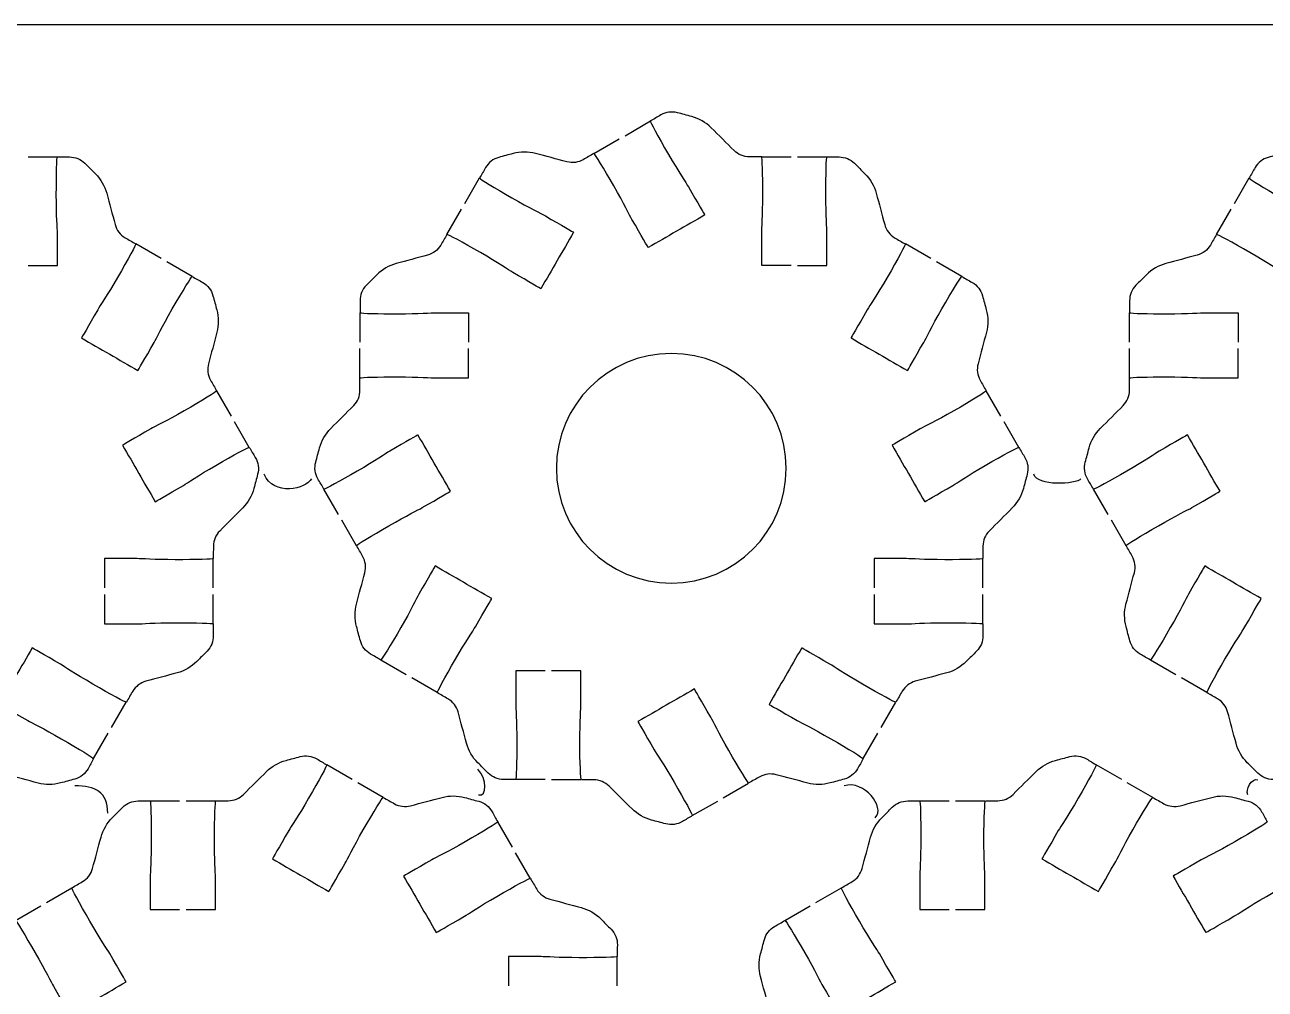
# Model space of a CAD drawing. Extents: x 0 to 400, y 230 to 450.
# Drawn here: x 43.7 to 100.7, y 405.6 to 450 of the extents above; entities that cross this region are included whole.
import ezdxf

# ---------------------------------------------------------------- set-up
doc = ezdxf.new("R2010")
doc.units = 0
doc.header["$MEASUREMENT"] = 0
doc.layers.add('DEFAULT', color=18, linetype='CONTINUOUS')

msp = doc.modelspace()

# ---------------------------------------------------------------- linework, layer by layer
at = {"layer": 'DEFAULT', "color": 1}
for points in [[(117.852, 450), (12.15, 450)], [(71.278, 444.895), (72.446, 445.572)], [(69.849, 444.07), (71.017, 444.747)], [(43.811, 443.918), (45.158, 443.918)], [(77.572, 443.918), (78.919, 443.918)], [(79.223, 443.918), (80.57, 443.918)], [(63.909, 441.78), (64.582, 442.948)], [(99.32, 441.78), (99.994, 442.948)], [(63.083, 440.348), (63.757, 441.519)], [(98.495, 440.348), (99.169, 441.519)], [(49.935, 439.236), (48.767, 439.91)], [(85.347, 439.236), (84.179, 439.91)], [(51.364, 438.411), (50.196, 439.085)], [(86.776, 438.411), (85.608, 439.085)], [(59.086, 435.395), (59.086, 436.746)], [(94.498, 435.395), (94.498, 436.746)], [(59.083, 433.744), (59.083, 435.095)], [(94.494, 433.744), (94.494, 435.095)], [(53.163, 431.976), (52.489, 433.144)], [(88.575, 431.976), (87.901, 433.144)], [(53.988, 430.548), (53.315, 431.715)], [(89.4, 430.548), (88.726, 431.715)], [(58.098, 427.45), (57.424, 428.621)], [(93.51, 427.45), (92.836, 428.621)], [(58.924, 426.021), (58.25, 427.193)], [(94.336, 426.021), (93.662, 427.193)], [(52.327, 424.074), (52.327, 425.422)], [(87.739, 424.074), (87.739, 425.422)], [(52.327, 422.423), (52.327, 423.771)], [(87.739, 422.423), (87.739, 423.771)], [(61.213, 420.081), (60.046, 420.758)], [(96.625, 420.081), (95.457, 420.758)], [(62.642, 419.255), (61.474, 419.932)], [(98.054, 419.255), (96.886, 419.932)], [(47.653, 417.646), (48.326, 418.814)], [(83.064, 417.646), (83.738, 418.814)], [(46.827, 416.218), (47.501, 417.389)], [(82.239, 416.218), (82.913, 417.389)], [(58.724, 415.259), (57.553, 415.933)], [(94.136, 415.259), (92.965, 415.933)], [(60.149, 414.433), (58.982, 415.107)], [(67.599, 415.251), (66.247, 415.255)], [(69.25, 415.244), (67.898, 415.248)], [(75.801, 414.419), (76.968, 415.092)], [(95.561, 414.433), (94.393, 415.107)], [(49.428, 414.271), (50.78, 414.275)], [(51.079, 414.278), (52.431, 414.282)], [(74.372, 413.593), (75.543, 414.267)], [(84.84, 414.271), (86.191, 414.275)], [(86.491, 414.278), (87.842, 414.282)], [(66.094, 412.137), (65.42, 413.308)], [(66.919, 410.712), (66.245, 411.879)], [(44.655, 409.593), (45.823, 410.271)], [(80.067, 409.593), (81.235, 410.271)], [(43.227, 408.768), (44.394, 409.445)], [(78.638, 408.768), (79.806, 409.445)], [(70.92, 405.755), (70.92, 407.103)]]:
    msp.add_lwpolyline(points, dxfattribs=at)
for points, knots in [([(78.919, 438.912), (78.469, 438.912), (78.018, 438.912), (77.568, 438.912), (77.568, 439.413), (77.568, 439.914), (77.568, 440.415), (77.568, 440.626), (77.617, 441.198), (77.617, 442.165), (77.617, 443.131), (77.596, 443.918), (77.568, 443.918), (77.381, 443.918), (77.194, 443.918), (77.007, 443.918), (76.743, 443.918), (76.489, 444.02), (76.302, 444.207), (75.949, 444.559), (75.596, 444.91), (75.243, 445.262), (74.993, 445.509), (74.686, 445.685), (74.347, 445.777), (74.127, 445.836), (73.907, 445.895), (73.688, 445.953), (73.434, 446.02), (73.162, 445.985), (72.933, 445.851), (72.77, 445.758), (72.608, 445.665), (72.446, 445.572), (72.421, 445.558), (72.795, 444.87), (73.278, 444.034), (73.762, 443.198), (74.09, 442.725), (74.196, 442.542), (74.633, 441.787), (74.947, 441.244), (74.947, 441.244), (74.08, 440.744), (73.214, 440.244), (72.347, 439.744), (72.347, 439.744), (72.033, 440.284), (71.596, 441.043), (71.49, 441.226), (71.25, 441.745), (70.767, 442.581), (70.297, 443.396), (69.895, 444.045), (69.849, 444.073), (69.686, 443.979), (69.522, 443.885), (69.359, 443.791), (69.133, 443.66), (68.862, 443.625), (68.604, 443.692), (68.123, 443.82), (67.642, 443.948), (67.161, 444.077), (66.822, 444.165), (66.466, 444.165), (66.128, 444.073), (65.908, 444.014), (65.688, 443.955), (65.468, 443.897), (65.214, 443.83), (64.995, 443.66), (64.865, 443.431), (64.771, 443.27), (64.676, 443.109), (64.582, 442.948), (64.611, 442.902), (65.26, 442.503), (66.071, 442.034), (66.907, 441.551), (67.429, 441.307), (67.613, 441.201), (68.368, 440.764), (68.911, 440.45), (68.911, 440.45), (68.41, 439.583), (67.909, 438.717), (67.408, 437.85), (67.408, 437.85), (66.868, 438.164), (66.11, 438.601), (65.926, 438.707), (65.457, 439.035), (64.621, 439.519), (63.806, 439.988), (63.136, 440.351), (63.083, 440.351), (62.989, 440.188), (62.895, 440.024), (62.801, 439.861), (62.667, 439.632), (62.452, 439.466), (62.194, 439.395), (61.713, 439.266), (61.232, 439.137), (60.751, 439.007), (60.416, 438.915), (60.106, 438.739), (59.859, 438.492), (59.699, 438.331), (59.539, 438.17), (59.379, 438.009), (59.188, 437.822), (59.083, 437.564), (59.086, 437.3), (59.086, 437.115), (59.086, 436.93), (59.086, 436.746), (59.171, 436.714), (59.919, 436.696), (60.829, 436.696), (61.795, 436.696), (62.367, 436.746), (62.579, 436.746), (63.078, 436.746), (63.578, 436.746), (64.078, 436.746), (64.078, 436.295), (64.078, 435.845), (64.078, 435.395)], [0, 0, 0, 0, 3.83, 3.83, 3.83, 8.09, 8.09, 8.09, 9.09, 9.09, 9.09, 10.09, 10.09, 10.09, 11.68, 11.68, 11.68, 12.68, 12.68, 12.68, 16.915576, 16.915576, 16.915576, 17.915576, 17.915576, 17.915576, 19.851267, 19.851267, 19.851267, 20.851267, 20.851267, 20.851267, 22.441392, 22.441392, 22.441392, 23.441392, 23.441392, 23.441392, 24.441392, 24.441392, 24.441392, 25.441392, 25.441392, 25.441392, 33.949001, 33.949001, 33.949001, 34.949001, 34.949001, 34.949001, 35.949001, 35.949001, 35.949001, 36.949001, 36.949001, 36.949001, 38.552778, 38.552778, 38.552778, 39.552778, 39.552778, 39.552778, 43.785531, 43.785531, 43.785531, 44.785531, 44.785531, 44.785531, 46.721222, 46.721222, 46.721222, 47.721222, 47.721222, 47.721222, 49.307696, 49.307696, 49.307696, 50.307696, 50.307696, 50.307696, 51.307696, 51.307696, 51.307696, 52.307696, 52.307696, 52.307696, 60.820304, 60.820304, 60.820304, 61.820304, 61.820304, 61.820304, 62.820304, 62.820304, 62.820304, 63.820304, 63.820304, 63.820304, 65.424081, 65.424081, 65.424081, 66.424081, 66.424081, 66.424081, 70.65942, 70.65942, 70.65942, 71.65942, 71.65942, 71.65942, 73.589835, 73.589835, 73.589835, 74.589835, 74.589835, 74.589835, 76.159835, 76.159835, 76.159835, 77.159835, 77.159835, 77.159835, 78.159835, 78.159835, 78.159835, 82.409835, 82.409835, 82.409835, 86.239835, 86.239835, 86.239835, 86.239835]), ([(114.331, 438.912), (113.881, 438.912), (113.43, 438.912), (112.98, 438.912), (112.98, 439.413), (112.98, 439.914), (112.98, 440.415), (112.98, 440.626), (113.029, 441.198), (113.029, 442.165), (113.029, 443.131), (113.008, 443.918), (112.98, 443.918), (112.793, 443.918), (112.606, 443.918), (112.419, 443.918), (112.154, 443.918), (111.9, 444.02), (111.713, 444.207), (111.361, 444.559), (111.008, 444.91), (110.655, 445.262), (110.405, 445.509), (110.098, 445.685), (109.759, 445.777), (109.539, 445.836), (109.319, 445.895), (109.099, 445.953), (108.845, 446.02), (108.574, 445.985), (108.344, 445.851), (108.182, 445.758), (108.02, 445.665), (107.858, 445.572), (107.833, 445.558), (108.207, 444.87), (108.69, 444.034), (109.173, 443.198), (109.501, 442.725), (109.607, 442.542), (110.045, 441.787), (110.359, 441.244), (110.359, 441.244), (109.492, 440.744), (108.625, 440.244), (107.759, 439.744), (107.759, 439.744), (107.445, 440.284), (107.007, 441.043), (106.902, 441.226), (106.662, 441.745), (106.178, 442.581), (105.709, 443.396), (105.307, 444.045), (105.261, 444.073), (105.098, 443.979), (104.934, 443.885), (104.771, 443.791), (104.545, 443.66), (104.273, 443.625), (104.016, 443.692), (103.535, 443.82), (103.054, 443.948), (102.573, 444.077), (102.234, 444.165), (101.878, 444.165), (101.539, 444.073), (101.319, 444.014), (101.099, 443.955), (100.88, 443.897), (100.626, 443.83), (100.407, 443.66), (100.276, 443.431), (100.182, 443.27), (100.088, 443.109), (99.994, 442.948), (100.022, 442.902), (100.671, 442.503), (101.483, 442.034), (102.319, 441.551), (102.841, 441.307), (103.024, 441.201), (103.779, 440.764), (104.323, 440.45), (104.323, 440.45), (103.822, 439.583), (103.321, 438.717), (102.82, 437.85), (102.82, 437.85), (102.28, 438.164), (101.522, 438.601), (101.338, 438.707), (100.869, 439.035), (100.033, 439.519), (99.218, 439.988), (98.548, 440.351), (98.495, 440.351), (98.401, 440.188), (98.307, 440.024), (98.213, 439.861), (98.079, 439.632), (97.863, 439.466), (97.606, 439.395), (97.125, 439.266), (96.644, 439.137), (96.163, 439.007), (95.828, 438.915), (95.517, 438.739), (95.27, 438.492), (95.11, 438.331), (94.951, 438.17), (94.791, 438.009), (94.6, 437.822), (94.494, 437.564), (94.498, 437.3), (94.498, 437.115), (94.498, 436.93), (94.498, 436.746), (94.583, 436.714), (95.33, 436.696), (96.241, 436.696), (97.207, 436.696), (97.779, 436.746), (97.99, 436.746), (98.49, 436.746), (98.99, 436.746), (99.49, 436.746), (99.49, 436.295), (99.49, 435.845), (99.49, 435.395)], [0, 0, 0, 0, 3.83, 3.83, 3.83, 8.09, 8.09, 8.09, 9.09, 9.09, 9.09, 10.09, 10.09, 10.09, 11.68, 11.68, 11.68, 12.68, 12.68, 12.68, 16.915576, 16.915576, 16.915576, 17.915576, 17.915576, 17.915576, 19.851267, 19.851267, 19.851267, 20.851267, 20.851267, 20.851267, 22.441392, 22.441392, 22.441392, 23.441392, 23.441392, 23.441392, 24.441392, 24.441392, 24.441392, 25.441392, 25.441392, 25.441392, 33.949001, 33.949001, 33.949001, 34.949001, 34.949001, 34.949001, 35.949001, 35.949001, 35.949001, 36.949001, 36.949001, 36.949001, 38.552778, 38.552778, 38.552778, 39.552778, 39.552778, 39.552778, 43.785531, 43.785531, 43.785531, 44.785531, 44.785531, 44.785531, 46.721222, 46.721222, 46.721222, 47.721222, 47.721222, 47.721222, 49.307696, 49.307696, 49.307696, 50.307696, 50.307696, 50.307696, 51.307696, 51.307696, 51.307696, 52.307696, 52.307696, 52.307696, 60.820304, 60.820304, 60.820304, 61.820304, 61.820304, 61.820304, 62.820304, 62.820304, 62.820304, 63.820304, 63.820304, 63.820304, 65.424081, 65.424081, 65.424081, 66.424081, 66.424081, 66.424081, 70.65942, 70.65942, 70.65942, 71.65942, 71.65942, 71.65942, 73.589835, 73.589835, 73.589835, 74.589835, 74.589835, 74.589835, 76.159835, 76.159835, 76.159835, 77.159835, 77.159835, 77.159835, 78.159835, 78.159835, 78.159835, 82.409835, 82.409835, 82.409835, 86.239835, 86.239835, 86.239835, 86.239835]), ([(43.811, 438.912), (44.26, 438.912), (44.709, 438.912), (45.158, 438.912), (45.158, 439.413), (45.158, 439.914), (45.158, 440.415), (45.158, 440.626), (45.109, 441.198), (45.109, 442.165), (45.109, 443.131), (45.13, 443.918), (45.158, 443.918), (45.344, 443.918), (45.53, 443.918), (45.716, 443.918), (45.98, 443.918), (46.234, 443.812), (46.421, 443.625), (46.584, 443.464), (46.746, 443.303), (46.908, 443.142), (47.155, 442.895), (47.335, 442.584), (47.427, 442.246), (47.556, 441.765), (47.686, 441.284), (47.815, 440.803), (47.882, 440.549), (48.048, 440.334), (48.273, 440.2), (48.437, 440.104), (48.6, 440.009), (48.764, 439.914), (48.789, 439.9), (48.415, 439.212), (47.931, 438.372), (47.448, 437.536), (47.12, 437.067), (47.014, 436.883), (46.577, 436.125), (46.266, 435.585), (46.266, 435.585), (47.133, 435.084), (47.999, 434.583), (48.866, 434.082), (48.866, 434.082), (49.177, 434.622), (49.614, 435.381), (49.72, 435.564), (49.963, 436.083), (50.447, 436.922), (50.926, 437.751), (51.332, 438.411), (51.364, 438.411), (51.524, 438.32), (51.684, 438.23), (51.844, 438.139), (52.076, 438.009), (52.246, 437.787), (52.316, 437.529), (52.375, 437.311), (52.434, 437.094), (52.493, 436.876), (52.584, 436.538), (52.584, 436.181), (52.496, 435.846), (52.368, 435.362), (52.24, 434.877), (52.112, 434.393), (52.045, 434.142), (52.076, 433.874), (52.207, 433.648), (52.3, 433.482), (52.393, 433.315), (52.486, 433.148), (52.486, 433.116), (51.826, 432.707), (50.997, 432.227), (50.157, 431.743), (49.639, 431.504), (49.455, 431.398), (48.697, 430.96), (48.157, 430.646), (48.157, 430.646), (48.657, 429.78), (49.157, 428.913), (49.656, 428.046), (49.656, 428.046), (50.2, 428.36), (50.958, 428.798), (51.142, 428.904), (51.611, 429.232), (52.447, 429.715), (53.283, 430.198), (53.974, 430.569), (53.988, 430.548), (54.081, 430.391), (54.174, 430.235), (54.267, 430.078), (54.405, 429.849), (54.444, 429.57), (54.373, 429.309), (54.315, 429.092), (54.258, 428.874), (54.2, 428.657), (54.112, 428.318), (53.932, 428.011), (53.685, 427.761), (53.332, 427.405), (52.98, 427.05), (52.627, 426.695), (52.443, 426.512), (52.341, 426.265), (52.337, 426.004), (52.334, 425.811), (52.33, 425.618), (52.327, 425.425), (52.327, 425.397), (51.544, 425.376), (50.577, 425.376), (49.611, 425.376), (49.039, 425.425), (48.827, 425.425), (48.328, 425.425), (47.828, 425.425), (47.328, 425.425), (47.328, 424.975), (47.328, 424.524), (47.328, 424.074)], [0, 0, 0, 0, 3.82, 3.82, 3.82, 8.08, 8.08, 8.08, 9.08, 9.08, 9.08, 10.08, 10.08, 10.08, 11.66, 11.66, 11.66, 12.66, 12.66, 12.66, 14.604557, 14.604557, 14.604557, 15.604557, 15.604557, 15.604557, 19.839896, 19.839896, 19.839896, 20.839896, 20.839896, 20.839896, 22.448684, 22.448684, 22.448684, 23.448684, 23.448684, 23.448684, 24.448684, 24.448684, 24.448684, 25.448684, 25.448684, 25.448684, 33.961293, 33.961293, 33.961293, 34.961293, 34.961293, 34.961293, 35.961293, 35.961293, 35.961293, 36.961293, 36.961293, 36.961293, 38.524143, 38.524143, 38.524143, 39.524143, 39.524143, 39.524143, 41.440519, 41.440519, 41.440519, 42.440519, 42.440519, 42.440519, 46.702268, 46.702268, 46.702268, 47.702268, 47.702268, 47.702268, 49.327229, 49.327229, 49.327229, 50.327229, 50.327229, 50.327229, 51.327229, 51.327229, 51.327229, 52.327229, 52.327229, 52.327229, 60.834838, 60.834838, 60.834838, 61.834838, 61.834838, 61.834838, 62.834838, 62.834838, 62.834838, 63.834838, 63.834838, 63.834838, 65.38177, 65.38177, 65.38177, 66.38177, 66.38177, 66.38177, 68.295562, 68.295562, 68.295562, 69.295562, 69.295562, 69.295562, 73.552369, 73.552369, 73.552369, 74.552369, 74.552369, 74.552369, 76.192643, 76.192643, 76.192643, 77.192643, 77.192643, 77.192643, 78.192643, 78.192643, 78.192643, 82.442643, 82.442643, 82.442643, 86.272643, 86.272643, 86.272643, 86.272643]), ([(79.223, 438.912), (79.672, 438.912), (80.121, 438.912), (80.57, 438.912), (80.57, 439.413), (80.57, 439.914), (80.57, 440.415), (80.57, 440.626), (80.521, 441.198), (80.521, 442.165), (80.521, 443.131), (80.542, 443.918), (80.57, 443.918), (80.756, 443.918), (80.942, 443.918), (81.128, 443.918), (81.392, 443.918), (81.646, 443.812), (81.833, 443.625), (81.995, 443.464), (82.158, 443.303), (82.32, 443.142), (82.567, 442.895), (82.747, 442.584), (82.839, 442.246), (82.968, 441.765), (83.097, 441.284), (83.227, 440.803), (83.294, 440.549), (83.459, 440.334), (83.685, 440.2), (83.849, 440.104), (84.012, 440.009), (84.176, 439.914), (84.2, 439.9), (83.826, 439.212), (83.343, 438.372), (82.86, 437.536), (82.532, 437.067), (82.426, 436.883), (81.988, 436.125), (81.678, 435.585), (81.678, 435.585), (82.545, 435.084), (83.411, 434.583), (84.278, 434.082), (84.278, 434.082), (84.588, 434.622), (85.026, 435.381), (85.132, 435.564), (85.375, 436.083), (85.858, 436.922), (86.338, 437.751), (86.744, 438.411), (86.776, 438.411), (86.936, 438.32), (87.095, 438.23), (87.255, 438.139), (87.488, 438.009), (87.658, 437.787), (87.728, 437.529), (87.787, 437.311), (87.846, 437.094), (87.904, 436.876), (87.996, 436.538), (87.996, 436.181), (87.908, 435.846), (87.78, 435.362), (87.652, 434.877), (87.523, 434.393), (87.456, 434.142), (87.488, 433.874), (87.619, 433.648), (87.712, 433.482), (87.805, 433.315), (87.897, 433.148), (87.897, 433.116), (87.238, 432.707), (86.409, 432.227), (85.569, 431.743), (85.051, 431.504), (84.867, 431.398), (84.109, 430.96), (83.569, 430.646), (83.569, 430.646), (84.069, 429.78), (84.568, 428.913), (85.068, 428.046), (85.068, 428.046), (85.611, 428.36), (86.37, 428.798), (86.553, 428.904), (87.023, 429.232), (87.859, 429.715), (88.695, 430.198), (89.386, 430.569), (89.4, 430.548), (89.493, 430.391), (89.586, 430.235), (89.679, 430.078), (89.817, 429.849), (89.855, 429.57), (89.785, 429.309), (89.727, 429.092), (89.67, 428.874), (89.612, 428.657), (89.524, 428.318), (89.344, 428.011), (89.097, 427.761), (88.744, 427.405), (88.391, 427.05), (88.039, 426.695), (87.855, 426.512), (87.753, 426.265), (87.749, 426.004), (87.746, 425.811), (87.742, 425.618), (87.739, 425.425), (87.739, 425.397), (86.956, 425.376), (85.989, 425.376), (85.022, 425.376), (84.451, 425.425), (84.239, 425.425), (83.739, 425.425), (83.24, 425.425), (82.74, 425.425), (82.74, 424.975), (82.74, 424.524), (82.74, 424.074)], [0, 0, 0, 0, 3.82, 3.82, 3.82, 8.08, 8.08, 8.08, 9.08, 9.08, 9.08, 10.08, 10.08, 10.08, 11.66, 11.66, 11.66, 12.66, 12.66, 12.66, 14.604557, 14.604557, 14.604557, 15.604557, 15.604557, 15.604557, 19.839896, 19.839896, 19.839896, 20.839896, 20.839896, 20.839896, 22.448684, 22.448684, 22.448684, 23.448684, 23.448684, 23.448684, 24.448684, 24.448684, 24.448684, 25.448684, 25.448684, 25.448684, 33.961293, 33.961293, 33.961293, 34.961293, 34.961293, 34.961293, 35.961293, 35.961293, 35.961293, 36.961293, 36.961293, 36.961293, 38.524143, 38.524143, 38.524143, 39.524143, 39.524143, 39.524143, 41.440519, 41.440519, 41.440519, 42.440519, 42.440519, 42.440519, 46.702268, 46.702268, 46.702268, 47.702268, 47.702268, 47.702268, 49.327229, 49.327229, 49.327229, 50.327229, 50.327229, 50.327229, 51.327229, 51.327229, 51.327229, 52.327229, 52.327229, 52.327229, 60.834838, 60.834838, 60.834838, 61.834838, 61.834838, 61.834838, 62.834838, 62.834838, 62.834838, 63.834838, 63.834838, 63.834838, 65.38177, 65.38177, 65.38177, 66.38177, 66.38177, 66.38177, 68.295562, 68.295562, 68.295562, 69.295562, 69.295562, 69.295562, 73.552369, 73.552369, 73.552369, 74.552369, 74.552369, 74.552369, 76.192643, 76.192643, 76.192643, 77.192643, 77.192643, 77.192643, 78.192643, 78.192643, 78.192643, 82.442643, 82.442643, 82.442643, 86.272643, 86.272643, 86.272643, 86.272643]), ([(67.599, 420.254), (67.148, 420.254), (66.698, 420.254), (66.247, 420.254), (66.247, 419.754), (66.247, 419.254), (66.247, 418.754), (66.247, 418.543), (66.297, 417.971), (66.297, 417.004), (66.297, 416.038), (66.276, 415.255), (66.247, 415.255), (66.063, 415.255), (65.878, 415.255), (65.694, 415.255), (65.425, 415.255), (65.171, 415.36), (64.985, 415.547), (64.823, 415.709), (64.662, 415.87), (64.501, 416.031), (64.254, 416.278), (64.078, 416.585), (63.986, 416.923), (63.857, 417.404), (63.727, 417.885), (63.598, 418.366), (63.528, 418.62), (63.362, 418.839), (63.132, 418.969), (62.969, 419.065), (62.806, 419.16), (62.642, 419.255), (62.617, 419.269), (62.991, 419.957), (63.475, 420.793), (63.958, 421.633), (64.286, 422.102), (64.392, 422.286), (64.829, 423.044), (65.143, 423.584), (65.143, 423.584), (64.277, 424.085), (63.41, 424.586), (62.543, 425.087), (62.543, 425.087), (62.229, 424.543), (61.792, 423.785), (61.686, 423.601), (61.443, 423.083), (60.959, 422.247), (60.49, 421.435), (60.091, 420.783), (60.046, 420.758), (59.886, 420.85), (59.726, 420.941), (59.566, 421.033), (59.337, 421.167), (59.167, 421.386), (59.1, 421.64), (59.041, 421.86), (58.983, 422.08), (58.924, 422.3), (58.832, 422.638), (58.832, 422.995), (58.92, 423.333), (59.048, 423.814), (59.177, 424.295), (59.305, 424.776), (59.372, 425.03), (59.337, 425.302), (59.206, 425.531), (59.112, 425.696), (59.018, 425.86), (58.924, 426.025), (58.948, 426.071), (59.598, 426.469), (60.413, 426.939), (61.249, 427.422), (61.767, 427.665), (61.951, 427.771), (62.709, 428.209), (63.249, 428.523), (63.249, 428.523), (62.749, 429.389), (62.249, 430.256), (61.75, 431.123), (61.75, 431.123), (61.206, 430.809), (60.451, 430.371), (60.268, 430.265), (59.795, 429.937), (58.959, 429.454), (58.158, 428.992), (57.492, 428.632), (57.424, 428.621), (57.332, 428.781), (57.239, 428.941), (57.146, 429.101), (57.012, 429.33), (56.976, 429.606), (57.047, 429.863), (57.106, 430.083), (57.165, 430.303), (57.223, 430.523), (57.315, 430.858), (57.492, 431.168), (57.738, 431.415), (58.09, 431.768), (58.442, 432.121), (58.793, 432.474), (58.977, 432.661), (59.083, 432.915), (59.083, 433.179), (59.083, 433.367), (59.083, 433.556), (59.083, 433.744), (59.153, 433.775), (59.908, 433.793), (60.829, 433.793), (61.795, 433.793), (62.367, 433.744), (62.579, 433.744), (63.078, 433.744), (63.578, 433.744), (64.078, 433.744), (64.078, 434.194), (64.078, 434.644), (64.078, 435.095)], [0, 0, 0, 0, 3.83, 3.83, 3.83, 8.08, 8.08, 8.08, 9.08, 9.08, 9.08, 10.08, 10.08, 10.08, 11.65, 11.65, 11.65, 12.65, 12.65, 12.65, 14.587473, 14.587473, 14.587473, 15.587473, 15.587473, 15.587473, 19.822812, 19.822812, 19.822812, 20.822812, 20.822812, 20.822812, 22.4316, 22.4316, 22.4316, 23.4316, 23.4316, 23.4316, 24.4316, 24.4316, 24.4316, 25.4316, 25.4316, 25.4316, 33.944209, 33.944209, 33.944209, 34.944209, 34.944209, 34.944209, 35.944209, 35.944209, 35.944209, 36.944209, 36.944209, 36.944209, 38.51201, 38.51201, 38.51201, 39.51201, 39.51201, 39.51201, 41.447701, 41.447701, 41.447701, 42.447701, 42.447701, 42.447701, 46.680454, 46.680454, 46.680454, 47.680454, 47.680454, 47.680454, 49.292906, 49.292906, 49.292906, 50.292906, 50.292906, 50.292906, 51.292906, 51.292906, 51.292906, 52.292906, 52.292906, 52.292906, 60.800514, 60.800514, 60.800514, 61.800514, 61.800514, 61.800514, 62.800514, 62.800514, 62.800514, 63.800514, 63.800514, 63.800514, 65.373314, 65.373314, 65.373314, 66.373314, 66.373314, 66.373314, 68.309005, 68.309005, 68.309005, 69.309005, 69.309005, 69.309005, 73.544581, 73.544581, 73.544581, 74.544581, 74.544581, 74.544581, 76.144581, 76.144581, 76.144581, 77.144581, 77.144581, 77.144581, 78.144581, 78.144581, 78.144581, 82.394581, 82.394581, 82.394581, 86.224581, 86.224581, 86.224581, 86.224581]), ([(103.01, 420.254), (102.56, 420.254), (102.11, 420.254), (101.659, 420.254), (101.659, 419.754), (101.659, 419.254), (101.659, 418.754), (101.659, 418.543), (101.709, 417.971), (101.709, 417.004), (101.709, 416.038), (101.687, 415.255), (101.659, 415.255), (101.475, 415.255), (101.29, 415.255), (101.105, 415.255), (100.837, 415.255), (100.583, 415.36), (100.396, 415.547), (100.235, 415.709), (100.074, 415.87), (99.913, 416.031), (99.666, 416.278), (99.49, 416.585), (99.398, 416.923), (99.269, 417.404), (99.139, 417.885), (99.01, 418.366), (98.939, 418.62), (98.774, 418.839), (98.544, 418.969), (98.381, 419.065), (98.217, 419.16), (98.054, 419.255), (98.029, 419.269), (98.403, 419.957), (98.886, 420.793), (99.37, 421.633), (99.698, 422.102), (99.804, 422.286), (100.241, 423.044), (100.555, 423.584), (100.555, 423.584), (99.688, 424.085), (98.822, 424.586), (97.955, 425.087), (97.955, 425.087), (97.641, 424.543), (97.204, 423.785), (97.098, 423.601), (96.854, 423.083), (96.371, 422.247), (95.902, 421.435), (95.503, 420.783), (95.457, 420.758), (95.297, 420.85), (95.138, 420.941), (94.978, 421.033), (94.748, 421.167), (94.579, 421.386), (94.512, 421.64), (94.453, 421.86), (94.394, 422.08), (94.336, 422.3), (94.244, 422.638), (94.244, 422.995), (94.332, 423.333), (94.46, 423.814), (94.588, 424.295), (94.717, 424.776), (94.784, 425.03), (94.748, 425.302), (94.618, 425.531), (94.524, 425.696), (94.43, 425.86), (94.336, 426.025), (94.36, 426.071), (95.009, 426.469), (95.824, 426.939), (96.66, 427.422), (97.179, 427.665), (97.362, 427.771), (98.121, 428.209), (98.661, 428.523), (98.661, 428.523), (98.161, 429.389), (97.661, 430.256), (97.161, 431.123), (97.161, 431.123), (96.618, 430.809), (95.863, 430.371), (95.68, 430.265), (95.207, 429.937), (94.371, 429.454), (93.57, 428.992), (92.903, 428.632), (92.836, 428.621), (92.743, 428.781), (92.65, 428.941), (92.558, 429.101), (92.424, 429.33), (92.388, 429.606), (92.459, 429.863), (92.518, 430.083), (92.576, 430.303), (92.635, 430.523), (92.727, 430.858), (92.903, 431.168), (93.15, 431.415), (93.502, 431.768), (93.853, 432.121), (94.205, 432.474), (94.388, 432.661), (94.494, 432.915), (94.494, 433.179), (94.494, 433.367), (94.494, 433.556), (94.494, 433.744), (94.565, 433.775), (95.32, 433.793), (96.241, 433.793), (97.207, 433.793), (97.779, 433.744), (97.99, 433.744), (98.49, 433.744), (98.99, 433.744), (99.49, 433.744), (99.49, 434.194), (99.49, 434.644), (99.49, 435.095)], [0, 0, 0, 0, 3.83, 3.83, 3.83, 8.08, 8.08, 8.08, 9.08, 9.08, 9.08, 10.08, 10.08, 10.08, 11.65, 11.65, 11.65, 12.65, 12.65, 12.65, 14.587473, 14.587473, 14.587473, 15.587473, 15.587473, 15.587473, 19.822812, 19.822812, 19.822812, 20.822812, 20.822812, 20.822812, 22.4316, 22.4316, 22.4316, 23.4316, 23.4316, 23.4316, 24.4316, 24.4316, 24.4316, 25.4316, 25.4316, 25.4316, 33.944209, 33.944209, 33.944209, 34.944209, 34.944209, 34.944209, 35.944209, 35.944209, 35.944209, 36.944209, 36.944209, 36.944209, 38.51201, 38.51201, 38.51201, 39.51201, 39.51201, 39.51201, 41.447701, 41.447701, 41.447701, 42.447701, 42.447701, 42.447701, 46.680454, 46.680454, 46.680454, 47.680454, 47.680454, 47.680454, 49.292906, 49.292906, 49.292906, 50.292906, 50.292906, 50.292906, 51.292906, 51.292906, 51.292906, 52.292906, 52.292906, 52.292906, 60.800514, 60.800514, 60.800514, 61.800514, 61.800514, 61.800514, 62.800514, 62.800514, 62.800514, 63.800514, 63.800514, 63.800514, 65.373314, 65.373314, 65.373314, 66.373314, 66.373314, 66.373314, 68.309005, 68.309005, 68.309005, 69.309005, 69.309005, 69.309005, 73.544581, 73.544581, 73.544581, 74.544581, 74.544581, 74.544581, 76.144581, 76.144581, 76.144581, 77.144581, 77.144581, 77.144581, 78.144581, 78.144581, 78.144581, 82.394581, 82.394581, 82.394581, 86.224581, 86.224581, 86.224581, 86.224581]), ([(73.41, 434.868), (76.331, 434.868), (78.698, 432.505), (78.698, 429.584), (78.698, 426.663), (76.331, 424.296), (73.41, 424.296), (70.489, 424.296), (68.121, 426.663), (68.121, 429.584), (68.121, 432.505), (70.489, 434.868), (73.41, 434.868)], [1, 1, 1, 1, 2, 2, 2, 3, 3, 3, 4, 4, 4, 5, 5, 5, 5]), ([(47.328, 423.771), (47.328, 423.322), (47.328, 422.872), (47.328, 422.423), (47.828, 422.423), (48.328, 422.423), (48.827, 422.423), (49.039, 422.423), (49.611, 422.472), (50.577, 422.472), (51.544, 422.472), (52.327, 422.451), (52.327, 422.423), (52.329, 422.243), (52.332, 422.063), (52.334, 421.883), (52.341, 421.615), (52.235, 421.354), (52.045, 421.164), (51.887, 421.005), (51.73, 420.846), (51.572, 420.687), (51.321, 420.437), (51.011, 420.257), (50.672, 420.165), (50.19, 420.036), (49.708, 419.907), (49.226, 419.777), (48.976, 419.71), (48.76, 419.544), (48.626, 419.322), (48.526, 419.154), (48.426, 418.986), (48.326, 418.818), (48.312, 418.793), (47.624, 419.167), (46.788, 419.65), (45.949, 420.134), (45.479, 420.462), (45.296, 420.567), (44.538, 421.005), (43.998, 421.315), (43.998, 421.315), (43.497, 420.449), (42.996, 419.582), (42.495, 418.715), (42.495, 418.715), (43.038, 418.405), (43.793, 417.968), (43.977, 417.862), (44.499, 417.618), (45.335, 417.135), (46.164, 416.655), (46.827, 416.249), (46.827, 416.218), (46.741, 416.063), (46.655, 415.907), (46.57, 415.752), (46.439, 415.516), (46.217, 415.343), (45.956, 415.272), (45.738, 415.213), (45.521, 415.155), (45.303, 415.096), (44.968, 415.004), (44.612, 415.004), (44.273, 415.092), (43.788, 415.221), (43.304, 415.349), (42.82, 415.477), (42.569, 415.544), (42.301, 415.512), (42.075, 415.385), (41.903, 415.289), (41.732, 415.192), (41.56, 415.096), (41.528, 415.096), (41.123, 415.756), (40.643, 416.585), (40.16, 417.424), (39.916, 417.943), (39.81, 418.126), (39.373, 418.885), (39.059, 419.424), (39.059, 419.424), (38.192, 418.924), (37.326, 418.423), (36.459, 417.922), (36.459, 417.922), (36.773, 417.382), (37.21, 416.623), (37.316, 416.44), (37.644, 415.971), (38.128, 415.135), (38.611, 414.295), (38.985, 413.607), (38.96, 413.593), (38.81, 413.503), (38.659, 413.412), (38.509, 413.321), (38.276, 413.184), (38.001, 413.145), (37.74, 413.216), (37.522, 413.273), (37.304, 413.331), (37.087, 413.388), (36.748, 413.477), (36.438, 413.657), (36.191, 413.904), (35.838, 414.253), (35.485, 414.602), (35.133, 414.951), (34.946, 415.138), (34.692, 415.244), (34.427, 415.244), (34.238, 415.244), (34.048, 415.244), (33.859, 415.244), (33.831, 415.244), (33.788, 416.038), (33.788, 417.004), (33.788, 417.971), (33.838, 418.543), (33.838, 418.754), (33.838, 419.254), (33.838, 419.754), (33.838, 420.254), (33.387, 420.254), (32.937, 420.254), (32.487, 420.254)], [0, 0, 0, 0, 3.82, 3.82, 3.82, 8.07, 8.07, 8.07, 9.07, 9.07, 9.07, 10.07, 10.07, 10.07, 11.600131, 11.600131, 11.600131, 12.600131, 12.600131, 12.600131, 14.502261, 14.502261, 14.502261, 15.502261, 15.502261, 15.502261, 19.747258, 19.747258, 19.747258, 20.747258, 20.747258, 20.747258, 22.410809, 22.410809, 22.410809, 23.410809, 23.410809, 23.410809, 24.410809, 24.410809, 24.410809, 25.410809, 25.410809, 25.410809, 33.923417, 33.923417, 33.923417, 34.923417, 34.923417, 34.923417, 35.923417, 35.923417, 35.923417, 36.923417, 36.923417, 36.923417, 38.431827, 38.431827, 38.431827, 39.431827, 39.431827, 39.431827, 41.348203, 41.348203, 41.348203, 42.348203, 42.348203, 42.348203, 46.609952, 46.609952, 46.609952, 47.609952, 47.609952, 47.609952, 49.284467, 49.284467, 49.284467, 50.284467, 50.284467, 50.284467, 51.284467, 51.284467, 51.284467, 52.284467, 52.284467, 52.284467, 60.797075, 60.797075, 60.797075, 61.797075, 61.797075, 61.797075, 62.797075, 62.797075, 62.797075, 63.797075, 63.797075, 63.797075, 65.290829, 65.290829, 65.290829, 66.290829, 66.290829, 66.290829, 68.204621, 68.204621, 68.204621, 69.204621, 69.204621, 69.204621, 73.426102, 73.426102, 73.426102, 74.426102, 74.426102, 74.426102, 76.036102, 76.036102, 76.036102, 77.036102, 77.036102, 77.036102, 78.036102, 78.036102, 78.036102, 82.286102, 82.286102, 82.286102, 86.116102, 86.116102, 86.116102, 86.116102]), ([(82.74, 423.771), (82.74, 423.322), (82.74, 422.872), (82.74, 422.423), (83.24, 422.423), (83.739, 422.423), (84.239, 422.423), (84.451, 422.423), (85.022, 422.472), (85.989, 422.472), (86.956, 422.472), (87.739, 422.451), (87.739, 422.423), (87.741, 422.243), (87.743, 422.063), (87.746, 421.883), (87.753, 421.615), (87.647, 421.354), (87.456, 421.164), (87.299, 421.005), (87.141, 420.846), (86.984, 420.687), (86.733, 420.437), (86.423, 420.257), (86.084, 420.165), (85.602, 420.036), (85.12, 419.907), (84.638, 419.777), (84.387, 419.71), (84.172, 419.544), (84.038, 419.322), (83.938, 419.154), (83.838, 418.986), (83.738, 418.818), (83.724, 418.793), (83.036, 419.167), (82.2, 419.65), (81.36, 420.134), (80.891, 420.462), (80.708, 420.567), (79.949, 421.005), (79.41, 421.315), (79.41, 421.315), (78.909, 420.449), (78.408, 419.582), (77.907, 418.715), (77.907, 418.715), (78.45, 418.405), (79.205, 417.968), (79.388, 417.862), (79.911, 417.618), (80.747, 417.135), (81.576, 416.655), (82.239, 416.249), (82.239, 416.218), (82.153, 416.063), (82.067, 415.907), (81.981, 415.752), (81.851, 415.516), (81.629, 415.343), (81.368, 415.272), (81.15, 415.213), (80.932, 415.155), (80.715, 415.096), (80.38, 415.004), (80.023, 415.004), (79.685, 415.092), (79.2, 415.221), (78.716, 415.349), (78.231, 415.477), (77.981, 415.544), (77.713, 415.512), (77.487, 415.385), (77.315, 415.289), (77.144, 415.192), (76.972, 415.096), (76.94, 415.096), (76.534, 415.756), (76.055, 416.585), (75.571, 417.424), (75.328, 417.943), (75.222, 418.126), (74.785, 418.885), (74.471, 419.424), (74.471, 419.424), (73.604, 418.924), (72.737, 418.423), (71.871, 417.922), (71.871, 417.922), (72.185, 417.382), (72.622, 416.623), (72.728, 416.44), (73.056, 415.971), (73.539, 415.135), (74.023, 414.295), (74.397, 413.607), (74.372, 413.593), (74.221, 413.503), (74.071, 413.412), (73.92, 413.321), (73.688, 413.184), (73.412, 413.145), (73.151, 413.216), (72.934, 413.273), (72.716, 413.331), (72.499, 413.388), (72.16, 413.477), (71.85, 413.657), (71.603, 413.904), (71.25, 414.253), (70.897, 414.602), (70.544, 414.951), (70.357, 415.138), (70.103, 415.244), (69.839, 415.244), (69.649, 415.244), (69.46, 415.244), (69.271, 415.244), (69.243, 415.244), (69.2, 416.038), (69.2, 417.004), (69.2, 417.971), (69.25, 418.543), (69.25, 418.754), (69.25, 419.254), (69.25, 419.754), (69.25, 420.254), (68.799, 420.254), (68.349, 420.254), (67.898, 420.254)], [0, 0, 0, 0, 3.82, 3.82, 3.82, 8.07, 8.07, 8.07, 9.07, 9.07, 9.07, 10.07, 10.07, 10.07, 11.600131, 11.600131, 11.600131, 12.600131, 12.600131, 12.600131, 14.502261, 14.502261, 14.502261, 15.502261, 15.502261, 15.502261, 19.747258, 19.747258, 19.747258, 20.747258, 20.747258, 20.747258, 22.410809, 22.410809, 22.410809, 23.410809, 23.410809, 23.410809, 24.410809, 24.410809, 24.410809, 25.410809, 25.410809, 25.410809, 33.923417, 33.923417, 33.923417, 34.923417, 34.923417, 34.923417, 35.923417, 35.923417, 35.923417, 36.923417, 36.923417, 36.923417, 38.431827, 38.431827, 38.431827, 39.431827, 39.431827, 39.431827, 41.348203, 41.348203, 41.348203, 42.348203, 42.348203, 42.348203, 46.609952, 46.609952, 46.609952, 47.609952, 47.609952, 47.609952, 49.284467, 49.284467, 49.284467, 50.284467, 50.284467, 50.284467, 51.284467, 51.284467, 51.284467, 52.284467, 52.284467, 52.284467, 60.797075, 60.797075, 60.797075, 61.797075, 61.797075, 61.797075, 62.797075, 62.797075, 62.797075, 63.797075, 63.797075, 63.797075, 65.290829, 65.290829, 65.290829, 66.290829, 66.290829, 66.290829, 68.204621, 68.204621, 68.204621, 69.204621, 69.204621, 69.204621, 73.426102, 73.426102, 73.426102, 74.426102, 74.426102, 74.426102, 76.036102, 76.036102, 76.036102, 77.036102, 77.036102, 77.036102, 78.036102, 78.036102, 78.036102, 82.286102, 82.286102, 82.286102, 86.116102, 86.116102, 86.116102, 86.116102]), ([(51.079, 409.272), (51.53, 409.272), (51.98, 409.272), (52.431, 409.272), (52.431, 409.772), (52.431, 410.272), (52.431, 410.772), (52.431, 410.983), (52.381, 411.555), (52.381, 412.521), (52.381, 413.488), (52.423, 414.282), (52.452, 414.282), (52.641, 414.282), (52.83, 414.282), (53.02, 414.282), (53.284, 414.282), (53.538, 414.388), (53.725, 414.574), (54.078, 414.924), (54.431, 415.273), (54.784, 415.622), (55.03, 415.869), (55.341, 416.049), (55.68, 416.137), (55.897, 416.195), (56.115, 416.253), (56.332, 416.31), (56.593, 416.381), (56.868, 416.342), (57.101, 416.204), (57.252, 416.114), (57.402, 416.023), (57.553, 415.933), (57.578, 415.919), (57.204, 415.231), (56.72, 414.391), (56.237, 413.555), (55.909, 413.086), (55.803, 412.902), (55.366, 412.144), (55.052, 411.604), (55.052, 411.604), (55.918, 411.103), (56.785, 410.602), (57.652, 410.101), (57.652, 410.101), (57.966, 410.641), (58.403, 411.399), (58.509, 411.583), (58.752, 412.102), (59.236, 412.941), (59.715, 413.77), (60.121, 414.43), (60.153, 414.43), (60.324, 414.333), (60.496, 414.237), (60.668, 414.141), (60.894, 414.014), (61.162, 413.982), (61.412, 414.049), (61.897, 414.177), (62.381, 414.305), (62.866, 414.433), (63.204, 414.522), (63.561, 414.522), (63.896, 414.43), (64.113, 414.371), (64.331, 414.312), (64.548, 414.253), (64.809, 414.183), (65.032, 414.01), (65.162, 413.774), (65.248, 413.618), (65.334, 413.463), (65.42, 413.308), (65.42, 413.276), (64.757, 412.871), (63.928, 412.391), (63.091, 411.907), (62.569, 411.664), (62.386, 411.558), (61.631, 411.121), (61.088, 410.81), (61.088, 410.81), (61.589, 409.944), (62.09, 409.077), (62.591, 408.21), (62.591, 408.21), (63.13, 408.521), (63.889, 408.958), (64.072, 409.064), (64.541, 409.392), (65.381, 409.875), (66.217, 410.359), (66.905, 410.733), (66.919, 410.708), (67.019, 410.54), (67.119, 410.372), (67.219, 410.204), (67.353, 409.981), (67.568, 409.816), (67.819, 409.748), (68.301, 409.619), (68.783, 409.49), (69.265, 409.36), (69.604, 409.269), (69.914, 409.089), (70.165, 408.838), (70.322, 408.68), (70.48, 408.521), (70.637, 408.362), (70.828, 408.172), (70.934, 407.911), (70.927, 407.642), (70.924, 407.462), (70.922, 407.283), (70.92, 407.103), (70.92, 407.074), (70.136, 407.053), (69.17, 407.053), (68.203, 407.053), (67.632, 407.103), (67.42, 407.103), (66.92, 407.103), (66.42, 407.103), (65.921, 407.103), (65.921, 406.653), (65.921, 406.204), (65.921, 405.755)], [0, 0, 0, 0, 3.83, 3.83, 3.83, 8.08, 8.08, 8.08, 9.08, 9.08, 9.08, 10.08, 10.08, 10.08, 11.69, 11.69, 11.69, 12.69, 12.69, 12.69, 16.911481, 16.911481, 16.911481, 17.911481, 17.911481, 17.911481, 19.825273, 19.825273, 19.825273, 20.825273, 20.825273, 20.825273, 22.319026, 22.319026, 22.319026, 23.319026, 23.319026, 23.319026, 24.319026, 24.319026, 24.319026, 25.319026, 25.319026, 25.319026, 33.831635, 33.831635, 33.831635, 34.831635, 34.831635, 34.831635, 35.831635, 35.831635, 35.831635, 36.831635, 36.831635, 36.831635, 38.50615, 38.50615, 38.50615, 39.50615, 39.50615, 39.50615, 43.767898, 43.767898, 43.767898, 44.767898, 44.767898, 44.767898, 46.684275, 46.684275, 46.684275, 47.684275, 47.684275, 47.684275, 49.192685, 49.192685, 49.192685, 50.192685, 50.192685, 50.192685, 51.192685, 51.192685, 51.192685, 52.192685, 52.192685, 52.192685, 60.705293, 60.705293, 60.705293, 61.705293, 61.705293, 61.705293, 62.705293, 62.705293, 62.705293, 63.705293, 63.705293, 63.705293, 65.368843, 65.368843, 65.368843, 66.368843, 66.368843, 66.368843, 70.61384, 70.61384, 70.61384, 71.61384, 71.61384, 71.61384, 73.515971, 73.515971, 73.515971, 74.515971, 74.515971, 74.515971, 76.046102, 76.046102, 76.046102, 77.046102, 77.046102, 77.046102, 78.046102, 78.046102, 78.046102, 82.296102, 82.296102, 82.296102, 86.116102, 86.116102, 86.116102, 86.116102]), ([(86.491, 409.272), (86.942, 409.272), (87.392, 409.272), (87.842, 409.272), (87.842, 409.772), (87.842, 410.272), (87.842, 410.772), (87.842, 410.983), (87.793, 411.555), (87.793, 412.521), (87.793, 413.488), (87.835, 414.282), (87.863, 414.282), (88.053, 414.282), (88.242, 414.282), (88.431, 414.282), (88.696, 414.282), (88.95, 414.388), (89.137, 414.574), (89.49, 414.924), (89.843, 415.273), (90.195, 415.622), (90.442, 415.869), (90.753, 416.049), (91.091, 416.137), (91.309, 416.195), (91.526, 416.253), (91.744, 416.31), (92.005, 416.381), (92.28, 416.342), (92.513, 416.204), (92.664, 416.114), (92.814, 416.023), (92.965, 415.933), (92.989, 415.919), (92.615, 415.231), (92.132, 414.391), (91.649, 413.555), (91.321, 413.086), (91.215, 412.902), (90.777, 412.144), (90.463, 411.604), (90.463, 411.604), (91.33, 411.103), (92.197, 410.602), (93.063, 410.101), (93.063, 410.101), (93.377, 410.641), (93.815, 411.399), (93.921, 411.583), (94.164, 412.102), (94.647, 412.941), (95.127, 413.77), (95.533, 414.43), (95.565, 414.43), (95.736, 414.333), (95.908, 414.237), (96.08, 414.141), (96.305, 414.014), (96.574, 413.982), (96.824, 414.049), (97.308, 414.177), (97.793, 414.305), (98.277, 414.433), (98.616, 414.522), (98.972, 414.522), (99.308, 414.43), (99.525, 414.371), (99.743, 414.312), (99.96, 414.253), (100.221, 414.183), (100.443, 414.01), (100.574, 413.774), (100.66, 413.618), (100.746, 413.463), (100.832, 413.308), (100.832, 413.276), (100.168, 412.871), (99.339, 412.391), (98.503, 411.907), (97.981, 411.664), (97.798, 411.558), (97.043, 411.121), (96.499, 410.81), (96.499, 410.81), (97, 409.944), (97.501, 409.077), (98.002, 408.21), (98.002, 408.21), (98.542, 408.521), (99.3, 408.958), (99.484, 409.064), (99.953, 409.392), (100.793, 409.875), (101.629, 410.359), (102.317, 410.733), (102.331, 410.708), (102.431, 410.54), (102.531, 410.372), (102.631, 410.204), (102.765, 409.981), (102.98, 409.816), (103.23, 409.748), (103.713, 409.619), (104.195, 409.49), (104.677, 409.36), (105.015, 409.269), (105.326, 409.089), (105.576, 408.838), (105.734, 408.68), (105.892, 408.521), (106.049, 408.362), (106.24, 408.172), (106.345, 407.911), (106.338, 407.642), (106.336, 407.462), (106.334, 407.283), (106.331, 407.103), (106.331, 407.074), (105.548, 407.053), (104.582, 407.053), (103.615, 407.053), (103.043, 407.103), (102.832, 407.103), (102.332, 407.103), (101.832, 407.103), (101.332, 407.103), (101.332, 406.653), (101.332, 406.204), (101.332, 405.755)], [0, 0, 0, 0, 3.83, 3.83, 3.83, 8.08, 8.08, 8.08, 9.08, 9.08, 9.08, 10.08, 10.08, 10.08, 11.69, 11.69, 11.69, 12.69, 12.69, 12.69, 16.911481, 16.911481, 16.911481, 17.911481, 17.911481, 17.911481, 19.825273, 19.825273, 19.825273, 20.825273, 20.825273, 20.825273, 22.319026, 22.319026, 22.319026, 23.319026, 23.319026, 23.319026, 24.319026, 24.319026, 24.319026, 25.319026, 25.319026, 25.319026, 33.831635, 33.831635, 33.831635, 34.831635, 34.831635, 34.831635, 35.831635, 35.831635, 35.831635, 36.831635, 36.831635, 36.831635, 38.50615, 38.50615, 38.50615, 39.50615, 39.50615, 39.50615, 43.767898, 43.767898, 43.767898, 44.767898, 44.767898, 44.767898, 46.684275, 46.684275, 46.684275, 47.684275, 47.684275, 47.684275, 49.192685, 49.192685, 49.192685, 50.192685, 50.192685, 50.192685, 51.192685, 51.192685, 51.192685, 52.192685, 52.192685, 52.192685, 60.705293, 60.705293, 60.705293, 61.705293, 61.705293, 61.705293, 62.705293, 62.705293, 62.705293, 63.705293, 63.705293, 63.705293, 65.368843, 65.368843, 65.368843, 66.368843, 66.368843, 66.368843, 70.61384, 70.61384, 70.61384, 71.61384, 71.61384, 71.61384, 73.515971, 73.515971, 73.515971, 74.515971, 74.515971, 74.515971, 76.046102, 76.046102, 76.046102, 77.046102, 77.046102, 77.046102, 78.046102, 78.046102, 78.046102, 82.296102, 82.296102, 82.296102, 86.116102, 86.116102, 86.116102, 86.116102]), ([(47.259, 394.431), (47.259, 394.881), (47.259, 395.332), (47.259, 395.782), (46.759, 395.782), (46.259, 395.782), (45.759, 395.782), (45.548, 395.782), (44.976, 395.733), (44.01, 395.733), (43.089, 395.733), (42.334, 395.75), (42.263, 395.782), (42.263, 395.97), (42.263, 396.158), (42.263, 396.346), (42.263, 396.611), (42.158, 396.865), (41.974, 397.052), (41.623, 397.405), (41.271, 397.758), (40.919, 398.11), (40.672, 398.357), (40.496, 398.668), (40.404, 399.003), (40.346, 399.223), (40.287, 399.443), (40.228, 399.663), (40.157, 399.92), (40.193, 400.195), (40.327, 400.425), (40.42, 400.585), (40.512, 400.744), (40.605, 400.904), (40.672, 400.894), (41.339, 400.534), (42.14, 400.072), (42.976, 399.588), (43.449, 399.26), (43.632, 399.155), (44.387, 398.717), (44.93, 398.403), (44.93, 398.403), (45.43, 399.27), (45.93, 400.136), (46.43, 401.003), (46.43, 401.003), (45.89, 401.317), (45.132, 401.755), (44.948, 401.86), (44.43, 402.104), (43.593, 402.587), (42.779, 403.056), (42.129, 403.455), (42.105, 403.501), (42.199, 403.665), (42.293, 403.83), (42.387, 403.995), (42.517, 404.224), (42.553, 404.496), (42.486, 404.75), (42.358, 405.231), (42.229, 405.712), (42.101, 406.192), (42.013, 406.531), (42.013, 406.887), (42.105, 407.226), (42.163, 407.446), (42.222, 407.666), (42.281, 407.886), (42.348, 408.14), (42.517, 408.359), (42.747, 408.493), (42.907, 408.584), (43.067, 408.676), (43.227, 408.768), (43.272, 408.743), (43.671, 408.09), (44.14, 407.279), (44.624, 406.443), (44.867, 405.924), (44.973, 405.741), (45.41, 404.982), (45.724, 404.439), (45.724, 404.439), (46.591, 404.94), (47.458, 405.441), (48.324, 405.942), (48.324, 405.942), (48.01, 406.482), (47.573, 407.24), (47.467, 407.424), (47.139, 407.893), (46.656, 408.732), (46.172, 409.569), (45.798, 410.256), (45.823, 410.271), (45.986, 410.366), (46.15, 410.461), (46.313, 410.556), (46.543, 410.687), (46.708, 410.906), (46.779, 411.16), (46.908, 411.641), (47.038, 412.122), (47.167, 412.602), (47.259, 412.941), (47.435, 413.248), (47.682, 413.495), (47.843, 413.656), (48.004, 413.817), (48.165, 413.978), (48.352, 414.165), (48.606, 414.271), (48.875, 414.271), (49.059, 414.271), (49.244, 414.271), (49.428, 414.271), (49.457, 414.271), (49.478, 413.488), (49.478, 412.521), (49.478, 411.555), (49.428, 410.983), (49.428, 410.772), (49.428, 410.272), (49.428, 409.772), (49.428, 409.272), (49.879, 409.272), (50.329, 409.272), (50.78, 409.272)], [0, 0, 0, 0, 3.83, 3.83, 3.83, 8.08, 8.08, 8.08, 9.08, 9.08, 9.08, 10.08, 10.08, 10.08, 11.68, 11.68, 11.68, 12.68, 12.68, 12.68, 16.915576, 16.915576, 16.915576, 17.915576, 17.915576, 17.915576, 19.851267, 19.851267, 19.851267, 20.851267, 20.851267, 20.851267, 22.424067, 22.424067, 22.424067, 23.424067, 23.424067, 23.424067, 24.424067, 24.424067, 24.424067, 25.424067, 25.424067, 25.424067, 33.931675, 33.931675, 33.931675, 34.931675, 34.931675, 34.931675, 35.931675, 35.931675, 35.931675, 36.931675, 36.931675, 36.931675, 38.544127, 38.544127, 38.544127, 39.544127, 39.544127, 39.544127, 43.77688, 43.77688, 43.77688, 44.77688, 44.77688, 44.77688, 46.712571, 46.712571, 46.712571, 47.712571, 47.712571, 47.712571, 49.280372, 49.280372, 49.280372, 50.280372, 50.280372, 50.280372, 51.280372, 51.280372, 51.280372, 52.280372, 52.280372, 52.280372, 60.79298, 60.79298, 60.79298, 61.79298, 61.79298, 61.79298, 62.79298, 62.79298, 62.79298, 63.79298, 63.79298, 63.79298, 65.401769, 65.401769, 65.401769, 66.401769, 66.401769, 66.401769, 70.637108, 70.637108, 70.637108, 71.637108, 71.637108, 71.637108, 73.574581, 73.574581, 73.574581, 74.574581, 74.574581, 74.574581, 76.144581, 76.144581, 76.144581, 77.144581, 77.144581, 77.144581, 78.144581, 78.144581, 78.144581, 82.394581, 82.394581, 82.394581, 86.224581, 86.224581, 86.224581, 86.224581]), ([(82.671, 394.431), (82.671, 394.881), (82.671, 395.332), (82.671, 395.782), (82.171, 395.782), (81.671, 395.782), (81.171, 395.782), (80.96, 395.782), (80.388, 395.733), (79.421, 395.733), (78.501, 395.733), (77.746, 395.75), (77.675, 395.782), (77.675, 395.97), (77.675, 396.158), (77.675, 396.346), (77.675, 396.611), (77.569, 396.865), (77.386, 397.052), (77.034, 397.405), (76.683, 397.758), (76.331, 398.11), (76.084, 398.357), (75.908, 398.668), (75.816, 399.003), (75.757, 399.223), (75.698, 399.443), (75.64, 399.663), (75.569, 399.92), (75.604, 400.195), (75.738, 400.425), (75.831, 400.585), (75.924, 400.744), (76.017, 400.904), (76.084, 400.894), (76.751, 400.534), (77.552, 400.072), (78.388, 399.588), (78.861, 399.26), (79.044, 399.155), (79.799, 398.717), (80.342, 398.403), (80.342, 398.403), (80.842, 399.27), (81.342, 400.136), (81.842, 401.003), (81.842, 401.003), (81.302, 401.317), (80.543, 401.755), (80.36, 401.86), (79.841, 402.104), (79.005, 402.587), (78.19, 403.056), (77.541, 403.455), (77.516, 403.501), (77.611, 403.665), (77.705, 403.83), (77.799, 403.995), (77.929, 404.224), (77.964, 404.496), (77.897, 404.75), (77.769, 405.231), (77.641, 405.712), (77.513, 406.192), (77.425, 406.531), (77.425, 406.887), (77.516, 407.226), (77.575, 407.446), (77.634, 407.666), (77.693, 407.886), (77.76, 408.14), (77.929, 408.359), (78.159, 408.493), (78.318, 408.584), (78.478, 408.676), (78.638, 408.768), (78.684, 408.743), (79.083, 408.09), (79.552, 407.279), (80.035, 406.443), (80.279, 405.924), (80.385, 405.741), (80.822, 404.982), (81.136, 404.439), (81.136, 404.439), (82.003, 404.94), (82.869, 405.441), (83.736, 405.942), (83.736, 405.942), (83.422, 406.482), (82.985, 407.24), (82.879, 407.424), (82.551, 407.893), (82.067, 408.732), (81.584, 409.569), (81.21, 410.256), (81.235, 410.271), (81.398, 410.366), (81.562, 410.461), (81.725, 410.556), (81.954, 410.687), (82.12, 410.906), (82.191, 411.16), (82.32, 411.641), (82.449, 412.122), (82.579, 412.602), (82.671, 412.941), (82.847, 413.248), (83.094, 413.495), (83.255, 413.656), (83.416, 413.817), (83.577, 413.978), (83.764, 414.165), (84.018, 414.271), (84.286, 414.271), (84.471, 414.271), (84.656, 414.271), (84.84, 414.271), (84.868, 414.271), (84.89, 413.488), (84.89, 412.521), (84.89, 411.555), (84.84, 410.983), (84.84, 410.772), (84.84, 410.272), (84.84, 409.772), (84.84, 409.272), (85.291, 409.272), (85.741, 409.272), (86.191, 409.272)], [0, 0, 0, 0, 3.83, 3.83, 3.83, 8.08, 8.08, 8.08, 9.08, 9.08, 9.08, 10.08, 10.08, 10.08, 11.68, 11.68, 11.68, 12.68, 12.68, 12.68, 16.915576, 16.915576, 16.915576, 17.915576, 17.915576, 17.915576, 19.851267, 19.851267, 19.851267, 20.851267, 20.851267, 20.851267, 22.424067, 22.424067, 22.424067, 23.424067, 23.424067, 23.424067, 24.424067, 24.424067, 24.424067, 25.424067, 25.424067, 25.424067, 33.931675, 33.931675, 33.931675, 34.931675, 34.931675, 34.931675, 35.931675, 35.931675, 35.931675, 36.931675, 36.931675, 36.931675, 38.544127, 38.544127, 38.544127, 39.544127, 39.544127, 39.544127, 43.77688, 43.77688, 43.77688, 44.77688, 44.77688, 44.77688, 46.712571, 46.712571, 46.712571, 47.712571, 47.712571, 47.712571, 49.280372, 49.280372, 49.280372, 50.280372, 50.280372, 50.280372, 51.280372, 51.280372, 51.280372, 52.280372, 52.280372, 52.280372, 60.79298, 60.79298, 60.79298, 61.79298, 61.79298, 61.79298, 62.79298, 62.79298, 62.79298, 63.79298, 63.79298, 63.79298, 65.401769, 65.401769, 65.401769, 66.401769, 66.401769, 66.401769, 70.637108, 70.637108, 70.637108, 71.637108, 71.637108, 71.637108, 73.574581, 73.574581, 73.574581, 74.574581, 74.574581, 74.574581, 76.144581, 76.144581, 76.144581, 77.144581, 77.144581, 77.144581, 78.144581, 78.144581, 78.144581, 82.394581, 82.394581, 82.394581, 86.224581, 86.224581, 86.224581, 86.224581])]:
    msp.add_open_spline(points, degree=3, knots=knots, dxfattribs=at)
for points in [[(56.847, 429.101), (56.616, 428.633), (55.097, 428.274), (54.675, 429.311)], [(92.259, 429.101), (92.041, 428.834), (90.221, 428.749), (90.087, 429.311)], [(64.531, 414.556), (64.95, 414.437), (64.931, 415.301), (64.502, 415.73)], [(47.475, 413.704), (47.475, 414.683), (46.909, 414.971), (45.955, 414.971)], [(82.793, 413.5), (83.278, 413.984), (82.284, 415.238), (81.367, 414.971)], [(99.943, 414.556), (99.798, 414.77), (100.133, 415.351), (100.397, 415.247)]]:
    msp.add_open_spline(points, degree=3, dxfattribs=at)

doc.saveas('drawing.dxf')
